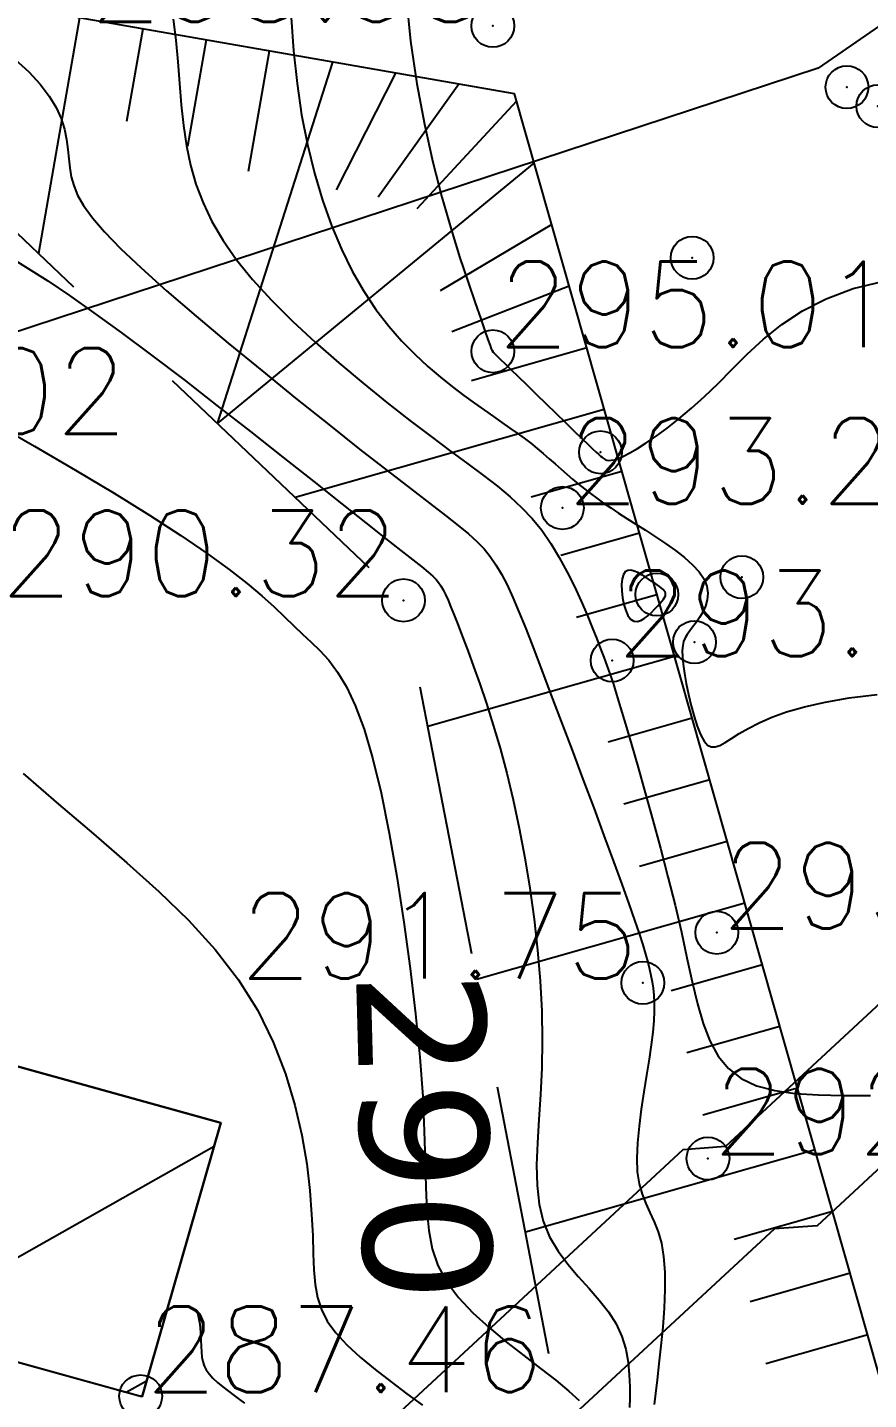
# Model space of a CAD drawing. Header units: millimetres. Extents: x 524954 to 526204, y 9523489 to 9524010.
# Drawn here: x 525954.08 to 525963.91, y 9523741.25 to 9523757.3 of the extents above; entities that cross this region are included whole.
import ezdxf
from ezdxf.enums import TextEntityAlignment as Align

# ---------------------------------------------------------------- set-up
doc = ezdxf.new("R2010")
doc.units = ezdxf.units.MM
doc.header["$PDMODE"] = 32
doc.header["$PDSIZE"] = 0.5
doc.linetypes.add('CACHE2', pattern=[4.7625, 3.175, -1.5875])
for name, color, linetype in [('Bas_Talus', 40, 'CACHE2'), ('Bati', 6, 'Continuous'), ('Bati_H', 1, 'Continuous'), ('Cloture', 7, 'Continuous'), ('CN_01_00', 3, 'Continuous'), ('CN_02_00', 4, 'Continuous'), ('CN_05_00', 6, 'Continuous'), ('CN_10_00', 1, 'Continuous'), ('Cotation Courbes de niveau', 7, 'Continuous'), ('Haut_Talus', 30, 'Continuous'), ('PLUME_4', 3, 'Continuous'), ('PLUME_5', 6, 'Continuous'), ('PLUME_6', 2, 'Continuous'), ('Talus', 2, 'Continuous'), ('TopoAlt', 3, 'Continuous'), ('TOPOJIS', 7, 'Continuous')]:
    doc.layers.add(name, color=color, linetype=linetype)
doc.styles.add('Simplex 1.0', font='Simplex.shx', dxfattribs={"width": 0.99, "height": 1})
doc.styles.add('Verdana 1.0', font='verdana.ttf', dxfattribs={"width": 0.99, "height": 1})

# ---------------------------------------------------------------- blocks, each defined once
blk = doc.blocks.new('TCPOINT M')
at = {"color": 0}
blk.add_point((0, 0), dxfattribs=at)
at = {"layer": 'TopoAlt', "style": 'Simplex 1.0', "width": 0.99}
blk.add_attdef('ALT', (0.15, 0.15), '', height=1, dxfattribs=at)

msp = doc.modelspace()

# ---------------------------------------------------------------- hatches: boundary and pattern name
at = {"layer": 'Bati_H'}
h = msp.add_hatch(dxfattribs=at)
h.set_pattern_fill('_U', color=256, scale=2, angle=29.4835, style=0, pattern_type=0)
h.set_pattern_definition([(29.48347552, (0, 0), (-0.98434504664, 1.74099535587), [])])
h.paths.add_polyline_path([(525947.304, 9523743.537), (525955.421, 9523741.284), (525956.343, 9523744.486), (525948.226, 9523746.739), (525948.195, 9523746.748)])

# ---------------------------------------------------------------- linework, layer by layer
at = {"layer": 'Bas_Talus', "flags": 128}
msp.add_lwpolyline([(525965.486, 9523714.445), (525966.272, 9523716.957), (525966.445, 9523722.954), (525961.273, 9523735.625), (525960.515, 9523740.034), (525958.478, 9523750.596), (525953.556, 9523755.272), (525948.822, 9523754.787), (525939.478, 9523755.151), (525934.376, 9523755.444), (525928.247, 9523755.547)], dxfattribs=at)
at = {"layer": 'Bati', "flags": 128}
msp.add_lwpolyline([(525947.304, 9523743.537), (525955.421, 9523741.284), (525956.343, 9523744.486), (525948.226, 9523746.739), (525948.195, 9523746.748)], close=True, dxfattribs=at)
at = {"layer": 'Cloture'}
for p, q in [((525948.226, 9523746.739), (525956.327, 9523744.49)), ((525956.343, 9523744.486), (525955.421, 9523741.284)), ((525947.304, 9523743.537), (525955.405, 9523741.288))]:
    msp.add_line(p, q, dxfattribs=at)
at = {"layer": 'CN_01_00', "flags": 128}
for points, elevation in [([(525955.787, 9523757.393), (525955.817, 9523757.145), (525955.84, 9523756.894), (525955.86, 9523756.641), (525955.88, 9523756.391), (525955.906, 9523756.147), (525955.941, 9523755.912), (525955.989, 9523755.685), (525956.052, 9523755.463), (525956.135, 9523755.244), (525956.239, 9523755.026), (525956.368, 9523754.805), (525956.525, 9523754.579), (525956.713, 9523754.347), (525956.933, 9523754.107), (525957.18, 9523753.862), (525957.446, 9523753.615), (525957.723, 9523753.372), (525958.005, 9523753.136), (525958.284, 9523752.911), (525958.552, 9523752.701), (525958.802, 9523752.511), (525959.028, 9523752.342), (525959.231, 9523752.193), (525959.413, 9523752.057), (525959.577, 9523751.93), (525959.724, 9523751.807), (525959.858, 9523751.683), (525959.981, 9523751.554), (525960.094, 9523751.415), (525960.2, 9523751.261), (525960.299, 9523751.098), (525960.391, 9523750.927), (525960.476, 9523750.756), (525960.553, 9523750.587), (525960.623, 9523750.426), (525960.684, 9523750.277), (525960.737, 9523750.144), (525960.781, 9523750.03), (525960.82, 9523749.93), (525960.855, 9523749.834), (525960.89, 9523749.736), (525960.927, 9523749.626), (525960.967, 9523749.496), (525961.015, 9523749.339), (525961.073, 9523749.146), (525961.142, 9523748.912), (525961.22, 9523748.642), (525961.304, 9523748.345), (525961.393, 9523748.027), (525961.482, 9523747.697), (525961.569, 9523747.363), (525961.652, 9523747.032), (525961.726, 9523746.714), (525961.792, 9523746.414), (525961.852, 9523746.135), (525961.913, 9523745.879), (525961.981, 9523745.648), (525962.06, 9523745.443), (525962.156, 9523745.267), (525962.276, 9523745.12), (525962.424, 9523745.004), (525962.604, 9523744.92), (525962.817, 9523744.864), (525963.058, 9523744.829), (525963.327, 9523744.812), (525963.621, 9523744.805), (525963.937, 9523744.804)], 293), ([(525953.891, 9523754.601), (525954.091, 9523754.477), (525954.318, 9523754.331), (525954.573, 9523754.159), (525954.859, 9523753.958), (525955.179, 9523753.727), (525955.531, 9523753.464), (525955.908, 9523753.177), (525956.297, 9523752.875), (525956.688, 9523752.569), (525957.069, 9523752.269), (525957.428, 9523751.985), (525957.755, 9523751.725), (525958.037, 9523751.502), (525958.267, 9523751.32), (525958.448, 9523751.178), (525958.588, 9523751.069), (525958.691, 9523750.987), (525958.767, 9523750.926), (525958.82, 9523750.879), (525958.858, 9523750.84), (525958.888, 9523750.804), (525958.915, 9523750.765), (525958.942, 9523750.719), (525958.97, 9523750.664), (525959, 9523750.598), (525959.033, 9523750.518), (525959.072, 9523750.421), (525959.116, 9523750.305), (525959.169, 9523750.169), (525959.229, 9523750.008), (525959.297, 9523749.824), (525959.37, 9523749.618), (525959.447, 9523749.389), (525959.526, 9523749.138), (525959.606, 9523748.867), (525959.684, 9523748.575), (525959.76, 9523748.263), (525959.831, 9523747.932), (525959.896, 9523747.586), (525959.954, 9523747.231), (525960.005, 9523746.869), (525960.045, 9523746.505), (525960.076, 9523746.145), (525960.095, 9523745.792), (525960.1, 9523745.451), (525960.093, 9523745.125), (525960.078, 9523744.816), (525960.059, 9523744.524), (525960.043, 9523744.25), (525960.034, 9523743.993), (525960.039, 9523743.754), (525960.063, 9523743.535), (525960.11, 9523743.334), (525960.186, 9523743.151), (525960.284, 9523742.985), (525960.398, 9523742.832), (525960.521, 9523742.687), (525960.647, 9523742.549), (525960.767, 9523742.413), (525960.875, 9523742.277), (525960.965, 9523742.136), (525961.032, 9523741.989), (525961.076, 9523741.839), (525961.103, 9523741.688), (525961.117, 9523741.54), (525961.122, 9523741.4), (525961.122, 9523741.27), (525961.12, 9523741.155)], 291), ([(525954.032, 9523748.571), (525954.445, 9523748.214), (525954.852, 9523747.867), (525955.245, 9523747.528), (525955.619, 9523747.191), (525955.965, 9523746.854), (525956.277, 9523746.512), (525956.548, 9523746.16), (525956.773, 9523745.798), (525956.955, 9523745.428), (525957.099, 9523745.058), (525957.209, 9523744.693), (525957.289, 9523744.34), (525957.346, 9523744.005), (525957.382, 9523743.694), (525957.404, 9523743.414), (525957.416, 9523743.168), (525957.423, 9523742.953), (525957.431, 9523742.765), (525957.446, 9523742.597), (525957.473, 9523742.445), (525957.518, 9523742.304), (525957.587, 9523742.168), (525957.685, 9523742.031), (525957.815, 9523741.89), (525957.972, 9523741.746), (525958.147, 9523741.602), (525958.332, 9523741.458), (525958.518, 9523741.318), (525958.698, 9523741.184)], 289)]:
    msp.add_lwpolyline(points, dxfattribs=dict(at, elevation=elevation))
at = {"layer": 'CN_01_00', "elevation": 293, "flags": 128}
msp.add_lwpolyline([(525961.303, 9523750.87), (525961.26, 9523750.896), (525961.217, 9523750.92), (525961.175, 9523750.938), (525961.136, 9523750.947), (525961.101, 9523750.945), (525961.071, 9523750.929), (525961.049, 9523750.897), (525961.034, 9523750.846), (525961.028, 9523750.78), (525961.03, 9523750.706), (525961.038, 9523750.627), (525961.054, 9523750.549), (525961.075, 9523750.478), (525961.101, 9523750.418), (525961.133, 9523750.376), (525961.17, 9523750.353), (525961.209, 9523750.35), (525961.251, 9523750.361), (525961.293, 9523750.384), (525961.335, 9523750.416), (525961.376, 9523750.453), (525961.413, 9523750.491), (525961.447, 9523750.527), (525961.475, 9523750.559), (525961.499, 9523750.587), (525961.517, 9523750.61), (525961.53, 9523750.631), (525961.539, 9523750.649), (525961.542, 9523750.665), (525961.542, 9523750.68), (525961.536, 9523750.694), (525961.526, 9523750.709), (525961.512, 9523750.724), (525961.494, 9523750.74), (525961.471, 9523750.757), (525961.445, 9523750.776), (525961.415, 9523750.796), (525961.381, 9523750.818), (525961.343, 9523750.843), (525961.303, 9523750.87)], close=True, dxfattribs=at)
at = {"layer": 'CN_02_00', "flags": 128}
for points, elevation in [([(525957.164, 9523757.412), (525957.193, 9523757.022), (525957.233, 9523756.641), (525957.287, 9523756.275), (525957.355, 9523755.925), (525957.437, 9523755.592), (525957.531, 9523755.277), (525957.637, 9523754.981), (525957.753, 9523754.704), (525957.879, 9523754.447), (525958.014, 9523754.212), (525958.156, 9523753.998), (525958.305, 9523753.804), (525958.456, 9523753.63), (525958.609, 9523753.473), (525958.761, 9523753.332), (525958.909, 9523753.206), (525959.051, 9523753.092), (525959.185, 9523752.991), (525959.309, 9523752.9), (525959.424, 9523752.818), (525959.53, 9523752.744), (525959.628, 9523752.675), (525959.72, 9523752.611), (525959.806, 9523752.55), (525959.887, 9523752.491), (525959.965, 9523752.433), (525960.039, 9523752.373), (525960.112, 9523752.313), (525960.182, 9523752.252), (525960.252, 9523752.192), (525960.32, 9523752.131), (525960.388, 9523752.072), (525960.455, 9523752.013), (525960.524, 9523751.955), (525960.593, 9523751.899), (525960.664, 9523751.844), (525960.739, 9523751.789), (525960.817, 9523751.734), (525960.901, 9523751.676), (525960.99, 9523751.617), (525961.087, 9523751.554), (525961.192, 9523751.487), (525961.305, 9523751.416), (525961.423, 9523751.34), (525961.542, 9523751.261), (525961.657, 9523751.18), (525961.764, 9523751.097), (525961.858, 9523751.013), (525961.936, 9523750.928), (525961.992, 9523750.844), (525962.025, 9523750.762), (525962.035, 9523750.681), (525962.028, 9523750.603), (525962.007, 9523750.529), (525961.976, 9523750.459), (525961.938, 9523750.394), (525961.898, 9523750.336), (525961.858, 9523750.284), (525961.824, 9523750.239), (525961.795, 9523750.198), (525961.771, 9523750.158), (525961.753, 9523750.115), (525961.742, 9523750.066), (525961.736, 9523750.008), (525961.738, 9523749.936), (525961.746, 9523749.848), (525961.761, 9523749.742), (525961.782, 9523749.622), (525961.809, 9523749.494), (525961.84, 9523749.364), (525961.875, 9523749.239), (525961.912, 9523749.124), (525961.951, 9523749.026), (525961.991, 9523748.951), (525962.031, 9523748.903), (525962.073, 9523748.881), (525962.121, 9523748.881), (525962.175, 9523748.9), (525962.238, 9523748.935), (525962.313, 9523748.982), (525962.403, 9523749.038), (525962.509, 9523749.099), (525962.634, 9523749.163), (525962.782, 9523749.228), (525962.957, 9523749.291), (525963.164, 9523749.351), (525963.406, 9523749.406), (525963.689, 9523749.454), (525964.015, 9523749.494)], 294), ([(525953.936, 9523756.925), (525954.096, 9523756.776), (525954.231, 9523756.632), (525954.337, 9523756.493), (525954.417, 9523756.359), (525954.474, 9523756.229), (525954.513, 9523756.105), (525954.538, 9523755.985), (525954.555, 9523755.87), (525954.567, 9523755.759), (525954.578, 9523755.653), (525954.594, 9523755.55), (525954.622, 9523755.446), (525954.667, 9523755.335), (525954.738, 9523755.212), (525954.841, 9523755.07), (525954.983, 9523754.906), (525955.171, 9523754.712), (525955.412, 9523754.483), (525955.709, 9523754.216), (525956.053, 9523753.92), (525956.428, 9523753.605), (525956.821, 9523753.282), (525957.217, 9523752.96), (525957.603, 9523752.651), (525957.964, 9523752.365), (525958.286, 9523752.114), (525958.558, 9523751.903), (525958.783, 9523751.731), (525958.968, 9523751.589), (525959.117, 9523751.472), (525959.238, 9523751.372), (525959.337, 9523751.283), (525959.419, 9523751.197), (525959.491, 9523751.109), (525959.558, 9523751.012), (525959.623, 9523750.902), (525959.688, 9523750.776), (525959.755, 9523750.63), (525959.827, 9523750.462), (525959.906, 9523750.267), (525959.993, 9523750.043), (525960.092, 9523749.786), (525960.202, 9523749.495), (525960.322, 9523749.178), (525960.448, 9523748.845), (525960.576, 9523748.504), (525960.701, 9523748.168), (525960.821, 9523747.844), (525960.932, 9523747.543), (525961.03, 9523747.275), (525961.112, 9523747.047), (525961.178, 9523746.857), (525961.232, 9523746.699), (525961.275, 9523746.567), (525961.308, 9523746.458), (525961.334, 9523746.365), (525961.354, 9523746.284), (525961.37, 9523746.209), (525961.385, 9523746.135), (525961.397, 9523746.059), (525961.405, 9523745.978), (525961.41, 9523745.889), (525961.41, 9523745.79), (525961.405, 9523745.677), (525961.393, 9523745.548), (525961.374, 9523745.399), (525961.349, 9523745.229), (525961.319, 9523745.043), (525961.287, 9523744.847), (525961.257, 9523744.645), (525961.231, 9523744.445), (525961.213, 9523744.252), (525961.205, 9523744.072), (525961.211, 9523743.911), (525961.233, 9523743.772), (525961.268, 9523743.651), (525961.311, 9523743.542), (525961.359, 9523743.436), (525961.407, 9523743.329), (525961.453, 9523743.212), (525961.492, 9523743.079), (525961.519, 9523742.923), (525961.532, 9523742.741), (525961.533, 9523742.536), (525961.524, 9523742.319), (525961.508, 9523742.097), (525961.487, 9523741.877), (525961.464, 9523741.669), (525961.442, 9523741.481), (525961.423, 9523741.32), (525961.41, 9523741.193)], 292), ([(525956.069, 9523742.259), (525956.072, 9523742.25), (525956.097, 9523742.133), (525956.106, 9523742.033), (525956.11, 9523741.947), (525956.112, 9523741.872), (525956.115, 9523741.806), (525956.121, 9523741.747), (525956.13, 9523741.694), (525956.146, 9523741.644), (525956.17, 9523741.596), (525956.204, 9523741.549), (525956.25, 9523741.499), (525956.305, 9523741.449), (525956.366, 9523741.398), (525956.431, 9523741.348), (525956.497, 9523741.299), (525956.56, 9523741.252), (525956.618, 9523741.207)], 288)]:
    msp.add_lwpolyline(points, dxfattribs=dict(at, elevation=elevation))
at = {"layer": 'CN_05_00', "elevation": 295, "flags": 128}
msp.add_lwpolyline([(525958.507, 9523757.654), (525958.561, 9523757.136), (525958.634, 9523756.637), (525958.722, 9523756.164), (525958.822, 9523755.72), (525958.927, 9523755.309), (525959.034, 9523754.936), (525959.138, 9523754.603), (525959.233, 9523754.315), (525959.315, 9523754.077), (525959.38, 9523753.889), (525959.429, 9523753.748), (525959.465, 9523753.646), (525959.489, 9523753.578), (525959.504, 9523753.536), (525959.513, 9523753.513), (525959.517, 9523753.505), (525959.519, 9523753.503), (525959.52, 9523753.501), (525959.524, 9523753.498), (525959.533, 9523753.49), (525959.549, 9523753.474), (525959.574, 9523753.45), (525959.611, 9523753.414), (525959.663, 9523753.364), (525959.731, 9523753.297), (525959.817, 9523753.213), (525959.918, 9523753.115), (525960.028, 9523753.008), (525960.144, 9523752.895), (525960.259, 9523752.783), (525960.371, 9523752.675), (525960.473, 9523752.575), (525960.561, 9523752.49), (525960.633, 9523752.421), (525960.688, 9523752.369), (525960.729, 9523752.33), (525960.76, 9523752.302), (525960.782, 9523752.282), (525960.799, 9523752.269), (525960.812, 9523752.26), (525960.824, 9523752.252), (525960.837, 9523752.244), (525960.854, 9523752.237), (525960.876, 9523752.233), (525960.905, 9523752.234), (525960.943, 9523752.241), (525960.99, 9523752.256), (525961.05, 9523752.282), (525961.124, 9523752.32), (525961.213, 9523752.371), (525961.316, 9523752.436), (525961.432, 9523752.516), (525961.559, 9523752.61), (525961.696, 9523752.719), (525961.843, 9523752.842), (525961.996, 9523752.979), (525962.155, 9523753.132), (525962.32, 9523753.298), (525962.496, 9523753.473), (525962.688, 9523753.649), (525962.901, 9523753.82), (525963.143, 9523753.981), (525963.418, 9523754.123), (525963.733, 9523754.241), (525964.093, 9523754.328)], dxfattribs=at)
at = {"layer": 'CN_10_00', "elevation": 290, "flags": 128}
msp.add_lwpolyline([(525953.674, 9523752.68), (525954.165, 9523752.399), (525954.642, 9523752.119), (525955.094, 9523751.848), (525955.509, 9523751.591), (525955.875, 9523751.354), (525956.184, 9523751.144), (525956.44, 9523750.958), (525956.65, 9523750.793), (525956.823, 9523750.648), (525956.966, 9523750.519), (525957.088, 9523750.403), (525957.195, 9523750.298), (525957.297, 9523750.2), (525957.398, 9523750.107), (525957.5, 9523750.009), (525957.604, 9523749.895), (525957.707, 9523749.757), (525957.811, 9523749.584), (525957.913, 9523749.365), (525958.016, 9523749.091), (525958.116, 9523748.753), (525958.215, 9523748.343), (525958.311, 9523747.875), (525958.401, 9523747.366), (525958.483, 9523746.833), (525958.556, 9523746.292), (525958.619, 9523745.76), (525958.668, 9523745.255), (525958.702, 9523744.794), (525958.721, 9523744.389), (525958.731, 9523744.036), (525958.737, 9523743.73), (525958.749, 9523743.462), (525958.772, 9523743.225), (525958.814, 9523743.012), (525958.881, 9523742.816), (525958.982, 9523742.629), (525959.12, 9523742.445), (525959.289, 9523742.265), (525959.479, 9523742.091), (525959.681, 9523741.922), (525959.884, 9523741.763), (525960.08, 9523741.613), (525960.259, 9523741.475), (525960.412, 9523741.349), (525960.531, 9523741.238)], dxfattribs=at)
at = {"layer": 'Haut_Talus', "flags": 128}
msp.add_lwpolyline([(525967.078, 9523715.393), (525969.418, 9523722.631), (525959.774, 9523756.519), (525939.115, 9523760.131), (525935.884, 9523761.485), (525927.751, 9523762.611)], dxfattribs=at)
at = {"layer": 'PLUME_4'}
msp.add_lwpolyline([(526058.726, 9523871.57), (526056.913, 9523868.931), (526051.512, 9523860.515), (526046.645, 9523851.637), (526041.243, 9523843.222), (526035.805, 9523835.305), (526035.307, 9523835.268), (526029.869, 9523827.352), (526023.932, 9523819.398), (526017.959, 9523811.944), (526017.46, 9523811.907), (526011.487, 9523804.453), (526004.443, 9523797.923), (525998.47, 9523790.468), (525998.507, 9523789.969), (525991.463, 9523783.439), (525986.025, 9523775.522), (525979.018, 9523768.494), (525979.018, 9523768.494), (525971.44, 9523762.426), (525963.327, 9523756.82), (525953.535, 9523753.599)], dxfattribs=at)
msp.add_lwpolyline([(526058.726, 9523871.57), (526056.913, 9523868.931), (526051.512, 9523860.515), (526046.645, 9523851.637), (526041.243, 9523843.222), (526035.805, 9523835.305), (526035.307, 9523835.268), (526029.869, 9523827.352), (526023.932, 9523819.398), (526017.959, 9523811.944), (526017.46, 9523811.907), (526011.487, 9523804.453), (526004.443, 9523797.923), (525998.47, 9523790.468), (525998.507, 9523789.969), (525991.463, 9523783.439), (525986.025, 9523775.522), (525979.018, 9523768.494), (525979.018, 9523768.494), (525971.44, 9523762.426), (525963.327, 9523756.82), (525953.535, 9523753.599)], dxfattribs=at)
at = {"layer": 'PLUME_5'}
msp.add_lwpolyline([(526016.266, 9523800.791), (526010.293, 9523793.336), (526003.821, 9523785.845), (526003.857, 9523785.347), (525997.386, 9523777.856), (525990.877, 9523770.863), (525984.369, 9523763.871), (525983.87, 9523763.834), (525977.362, 9523756.842), (525970.355, 9523749.813), (525963.312, 9523743.283), (525962.813, 9523743.247), (525955.77, 9523736.717), (525948.228, 9523730.15)], dxfattribs=at)
at = {"layer": 'PLUME_6'}
msp.add_lwpolyline([(526015.196, 9523801.715), (526008.724, 9523794.224), (526002.751, 9523786.77), (526002.751, 9523786.77), (525996.279, 9523779.279), (525989.807, 9523771.788), (525983.299, 9523764.795), (525982.8, 9523764.759), (525976.292, 9523757.767), (525969.285, 9523750.738), (525962.242, 9523744.208), (525961.743, 9523744.171), (525954.7, 9523737.641), (525947.121, 9523731.574)], dxfattribs=at)
at = {"layer": 'Talus'}
for p, q in [((525954.691, 9523757.408), (525954.209, 9523754.651)), ((525955.43, 9523757.279), (525955.241, 9523756.196)), ((525956.169, 9523757.149), (525955.951, 9523755.903)), ((525957.647, 9523756.891), (525956.301, 9523752.664)), ((525956.908, 9523757.02), (525956.661, 9523755.61)), ((525958.385, 9523756.762), (525957.691, 9523755.396)), ((525959.124, 9523756.633), (525958.183, 9523755.31)), ((525959.799, 9523756.433), (525958.633, 9523755.176)), ((525960.004, 9523755.711), (525956.301, 9523752.664)), ((525960.21, 9523754.99), (525958.907, 9523754.215)), ((525960.415, 9523754.269), (525959.044, 9523753.734)), ((525960.62, 9523753.547), (525959.274, 9523753.164)), ((525960.825, 9523752.826), (525957.213, 9523751.798)), ((525961.031, 9523752.104), (525959.969, 9523751.802)), ((525961.236, 9523751.383), (525960.316, 9523751.121)), ((525961.441, 9523750.662), (525960.501, 9523750.394)), ((525961.647, 9523749.94), (525958.763, 9523749.12)), ((525961.852, 9523749.219), (525960.87, 9523748.939)), ((525962.057, 9523748.498), (525961.054, 9523748.212)), ((525962.262, 9523747.776), (525961.238, 9523747.485)), ((525962.468, 9523747.055), (525959.333, 9523746.163)), ((525962.673, 9523746.334), (525961.607, 9523746.03)), ((525962.878, 9523745.612), (525961.791, 9523745.303)), ((525963.083, 9523744.891), (525961.976, 9523744.576)), ((525963.289, 9523744.169), (525959.903, 9523743.206)), ((525963.494, 9523743.448), (525962.345, 9523743.121)), ((525963.699, 9523742.727), (525962.529, 9523742.394)), ((525963.905, 9523742.005), (525962.713, 9523741.666))]:
    msp.add_line(p, q, dxfattribs=at)

# ---------------------------------------------------------------- block references
at = {"layer": 'TOPOJIS'}
ref = msp.add_blockref('TCPOINT M', (525959.522, 9523757.313, 295.93), dxfattribs=at)
ref.add_attrib('ALT', '295.93', dxfattribs={"layer": 'TopoAlt', "height": 1, "style": 'Simplex 1.0', "width": 0.99}).set_placement((525959.472, 9523757.363, 295.93), align=Align.RIGHT)
ref = msp.add_blockref('TCPOINT M', (525964.023, 9523756.376, 295.32), dxfattribs=at)
ref.add_attrib('ALT', '295.32', (525964.073, 9523756.426, 295.32), dxfattribs={"layer": 'TopoAlt', "height": 1, "style": 'Simplex 1.0', "width": 0.99})
for p in [(525963.662, 9523756.596, 295.4), (525961.853, 9523754.602, 295.58), (525960.781, 9523752.327, 295.09), (525962.434, 9523750.866, 294.25), (525961.44, 9523750.663, 292.79), (525961.879, 9523750.108, 294.25)]:
    msp.add_blockref('TCPOINT M', p, dxfattribs=at)
ref = msp.add_blockref('TCPOINT M', (525959.522, 9523753.508, 295.01), dxfattribs=at)
ref.add_attrib('ALT', '295.01', (525959.572, 9523753.558, 295.01), dxfattribs={"layer": 'TopoAlt', "height": 1, "style": 'Simplex 1.0', "width": 0.99})
ref = msp.add_blockref('TCPOINT M', (525950.538, 9523752.494, 289.02), dxfattribs=at)
ref.add_attrib('ALT', '289.02', (525950.588, 9523752.544, 289.02), dxfattribs={"layer": 'TopoAlt', "height": 1, "style": 'Simplex 1.0', "width": 0.99})
ref = msp.add_blockref('TCPOINT M', (525960.335, 9523751.676, 293.27), dxfattribs=at)
ref.add_attrib('ALT', '293.27', (525960.385, 9523751.726, 293.27), dxfattribs={"layer": 'TopoAlt', "height": 1, "style": 'Simplex 1.0', "width": 0.99})
ref = msp.add_blockref('TCPOINT M', (525958.478, 9523750.596, 290.32), dxfattribs=at)
ref.add_attrib('ALT', '290.32', dxfattribs={"layer": 'TopoAlt', "height": 1, "style": 'Simplex 1.0', "width": 0.99}).set_placement((525958.428, 9523750.646, 290.32), align=Align.RIGHT)
ref = msp.add_blockref('TCPOINT M', (525960.916, 9523749.893, 293.1), dxfattribs=at)
ref.add_attrib('ALT', '293.10', (525960.966, 9523749.943, 293.1), dxfattribs={"layer": 'TopoAlt', "height": 1, "style": 'Simplex 1.0', "width": 0.99})
ref = msp.add_blockref('TCPOINT M', (525962.14, 9523746.71, 293.67), dxfattribs=at)
ref.add_attrib('ALT', '293.67', (525962.19, 9523746.76, 293.67), dxfattribs={"layer": 'TopoAlt', "height": 1, "style": 'Simplex 1.0', "width": 0.99})
ref = msp.add_blockref('TCPOINT M', (525961.277, 9523746.122, 291.75), dxfattribs=at)
ref.add_attrib('ALT', '291.75', dxfattribs={"layer": 'TopoAlt', "height": 1, "style": 'Simplex 1.0', "width": 0.99}).set_placement((525961.227, 9523746.172, 291.75), align=Align.RIGHT)
ref = msp.add_blockref('TCPOINT M', (525962.037, 9523744.068, 292.81), dxfattribs=at)
ref.add_attrib('ALT', '292.81', (525962.087, 9523744.118, 292.81), dxfattribs={"layer": 'TopoAlt', "height": 1, "style": 'Simplex 1.0', "width": 0.99})
ref = msp.add_blockref('TCPOINT M', (525955.405, 9523741.288, 287.46), dxfattribs=at)
ref.add_attrib('ALT', '287.46', (525955.455, 9523741.338, 287.46), dxfattribs={"layer": 'TopoAlt', "height": 1, "style": 'Simplex 1.0', "width": 0.99})

# ---------------------------------------------------------------- texts
at = {"layer": 'Cotation Courbes de niveau', "style": 'Verdana 1.0', "width": 0.99}
msp.add_text('290', height=1.5, rotation=271.52, dxfattribs=at).set_placement((525958.723, 9523744.329, 290), align=Align.MIDDLE_CENTER)

doc.saveas('drawing.dxf')
